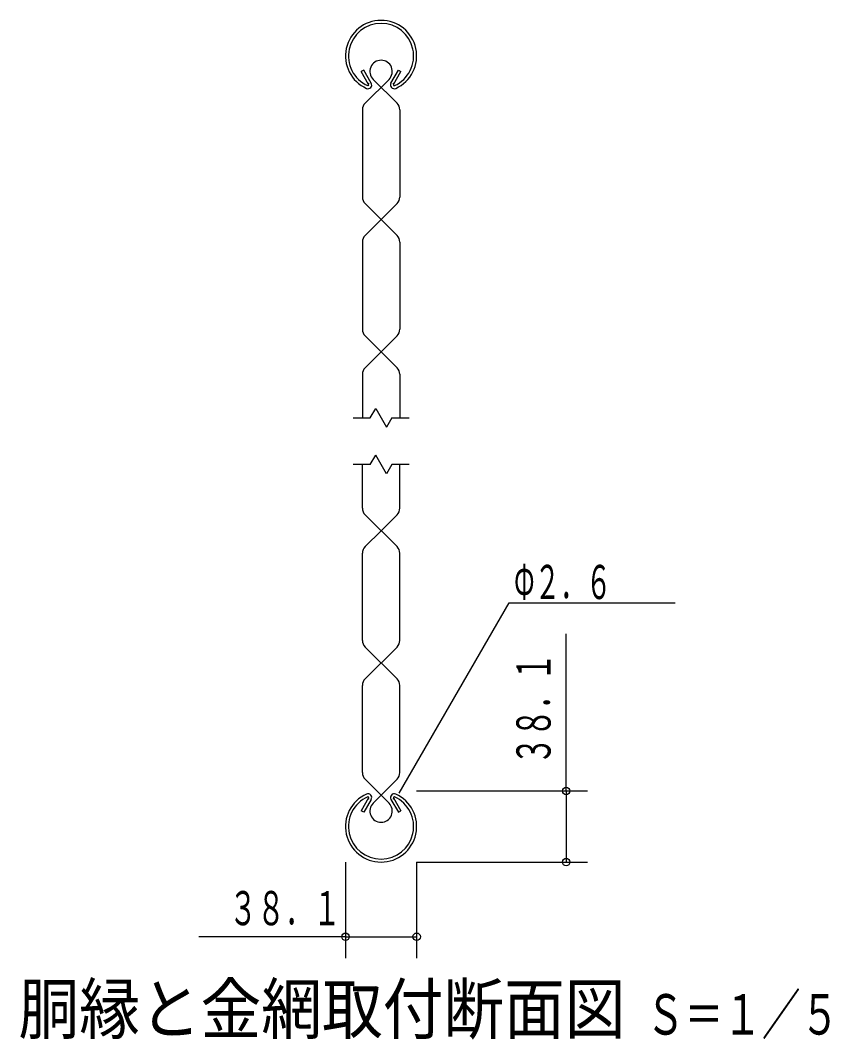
# Model space of a CAD drawing. Units: millimetres, scale not verified. Extents: x -4425 to 4425, y -3150 to 3150.
# Drawn here: x 93 to 1393, y -1093 to 545 of the extents above; entities that cross this region are included whole.
import ezdxf
from ezdxf.enums import TextEntityAlignment as Align

# ---------------------------------------------------------------- set-up
doc = ezdxf.new("R2010")
doc.units = ezdxf.units.MM
doc.header["$LTSCALE"] = 20
doc.layers.add('0-0_1', color=7, linetype='Continuous', lineweight=25)
doc.styles.add('ＭＳ ゴシック', font='')
doc.styles.get('ＭＳ ゴシック').set_extended_font_data('MS Gothic')

msp = doc.modelspace()

# ---------------------------------------------------------------- linework, layer by layer
at = {"layer": '0-0_1'}
for p, q in [((644.53, 464.91), (640.37, 462.51)), ((652.37, 441.73), (640.37, 462.51)), ((656.53, 444.13), (644.53, 464.91)), ((688.14, 444.13), (700.14, 464.91)), ((692.3, 441.73), (704.3, 462.51)), ((700.14, 464.91), (704.3, 462.51)), ((646.73, 411.79), (685.06, 450.13)), ((659.61, 450.13), (697.94, 411.79)), ((642.33, 401.19), (642.33, 261.09)), ((702.33, 401.19), (702.33, 261.09)), ((646.73, 250.48), (697.94, 199.27)), ((646.73, 199.27), (697.94, 250.48)), ((642.33, 188.66), (642.33, 48.56)), ((702.33, 188.66), (702.33, 48.56)), ((646.73, 37.95), (672.33, 12.35)), ((646.73, -13.26), (697.94, 37.95)), ((672.33, 12.35), (697.94, -13.26)), ((642.33, -23.87), (642.33, -93.92)), ((702.33, -23.87), (702.33, -93.92)), ((642.33, -238.97), (642.33, -168.92)), ((702.33, -238.97), (702.33, -168.92)), ((646.73, -249.57), (697.94, -300.79)), ((672.33, -275.18), (697.94, -249.57)), ((646.73, -300.79), (672.33, -275.18)), ((642.33, -451.49), (642.33, -311.39)), ((702.33, -451.49), (702.33, -311.39)), ((969.48, -693.45), (969.48, -441.09)), ((646.73, -462.1), (697.94, -513.31)), ((646.73, -513.31), (697.94, -462.1)), ((642.33, -664.02), (642.33, -523.92)), ((702.33, -664.02), (702.33, -523.92)), ((646.73, -674.63), (685.06, -712.96)), ((659.61, -712.96), (697.94, -674.63)), ((729.48, -693.45), (1003.77, -693.45)), ((969.48, -693.45), (969.48, -807.75)), ((652.37, -704.56), (640.37, -725.34)), ((656.53, -706.96), (644.53, -727.74)), ((688.14, -706.96), (700.14, -727.74)), ((692.3, -704.56), (704.3, -725.34)), ((644.53, -727.74), (640.37, -725.34)), ((700.14, -727.74), (704.3, -725.34)), ((615.18, -807.75), (615.18, -962.04)), ((729.48, -807.75), (1003.77, -807.75)), ((729.48, -807.75), (729.48, -962.04)), ((615.18, -927.75), (379.49, -927.75)), ((615.18, -927.75), (729.48, -927.75))]:
    msp.add_line(p, q, dxfattribs=at)
at = {"layer": '0-0_1', "color": 2}
for p, q in [((655.01, -93.92), (663.67, -78.92)), ((663.67, -78.92), (681, -108.92)), ((627.33, -93.92), (655.01, -93.92)), ((689.66, -93.92), (681, -108.92)), ((689.66, -93.92), (717.33, -93.92)), ((655.01, -168.92), (663.67, -153.92)), ((681, -183.92), (663.67, -153.92)), ((655.01, -168.92), (627.33, -168.92)), ((689.66, -168.92), (681, -183.92)), ((717.33, -168.92), (689.66, -168.92)), ((701.62, -696.71), (878.19, -390.87)), ((878.19, -390.87), (1144.73, -390.87))]:
    msp.add_line(p, q, dxfattribs=at)
at = {"layer": '0-0_1', "color": 6}
for centre in [(969.48, -693.45), (969.48, -807.75), (615.18, -927.75), (729.48, -927.75)]:
    msp.add_circle(centre, 6, dxfattribs=at)
at = {"layer": '0-0_1'}
for centre, radius, start, end in [((672.33, 487.77), 57.15, 294.23979, 245.76035), ((672.33, 487.77), 52.35, 294.23979, 245.76035), ((672.33, 462.86), 18, 314.99996, 225.00018), ((651.33, 441.13), 6, 245.76007, 30.00003), ((651.33, 442.85), 1.5, 0, 45.00125), ((693.33, 441.13), 6, 150.00012, 294.24009), ((693.33, 442.85), 1.5, 134.99889, 180), ((651.33, 441.13), 1.2, 245.76007, 30.00003), ((693.33, 441.13), 1.2, 150.00012, 294.24009), ((657.33, 401.19), 15, 135.00011, 180), ((687.33, 401.19), 15, 0, 45.00004), ((657.33, 261.09), 15, 180, 225.00018), ((687.33, 261.09), 15, 314.99996, 0), ((657.33, 188.66), 15, 135.00011, 180), ((687.33, 188.66), 15, 0, 45.00004), ((657.33, 48.56), 15, 180, 225.00018), ((687.33, 48.56), 15, 314.99996, 0), ((657.33, -23.87), 15, 135.00011, 180), ((687.33, -23.87), 15, 0, 45.00004), ((657.33, -238.97), 15, 180, 225.00018), ((687.33, -238.97), 15, 314.99996, 0), ((657.33, -311.39), 15, 135.00011, 180), ((687.33, -311.39), 15, 0, 45.00004), ((657.33, -451.49), 15, 180, 225.00018), ((687.33, -451.49), 15, 314.99996, 0), ((657.33, -523.92), 15, 135.00011, 180), ((687.33, -523.92), 15, 0, 45.00004), ((657.33, -664.02), 15, 180, 224.99989), ((687.33, -664.02), 15, 314.99996, 0), ((672.33, -750.6), 57.15, 114.23994, 65.76051), ((672.33, -750.6), 52.35, 114.23994, 65.76051), ((651.33, -703.96), 6, 329.99998, 114.23993), ((651.33, -703.96), 1.2, 329.99998, 114.23993), ((693.33, -703.96), 6, 65.76021, 210.00017), ((693.33, -703.96), 1.2, 65.76021, 210.00017), ((651.33, -705.69), 1.5, 314.99875, 0), ((672.33, -725.69), 18, 135.00011, 45.00033), ((693.33, -705.69), 1.5, 180, 225.00139)]:
    msp.add_arc(centre, radius, start, end, dxfattribs=at)

# ---------------------------------------------------------------- texts
at = {"layer": '0-0_1', "style": 'ＭＳ ゴシック'}
for s, height, width, p in [('Φ２．６', 54.84, 0.55, (885.83, -401.42)), ('３８．１', 54.84, 0.6, (428.28, -925.62)), ('胴縁と金網取付断面図', 79.38, 0.9, (90.17, -1107.2)), ('Ｓ＝１／５', 64.96, 0.7, (1097.67, -1104.43))]:
    msp.add_text(s, height=height, dxfattribs=dict(at, width=width)).set_placement(p, align=Align.BOTTOM_LEFT)
at = {"layer": '0-0_1', "style": 'ＭＳ ゴシック', "width": 0.6}
msp.add_text('３８．１', height=54.84, rotation=90, dxfattribs=at).set_placement((961.01, -651.53), align=Align.BOTTOM_LEFT)

doc.saveas('drawing.dxf')
